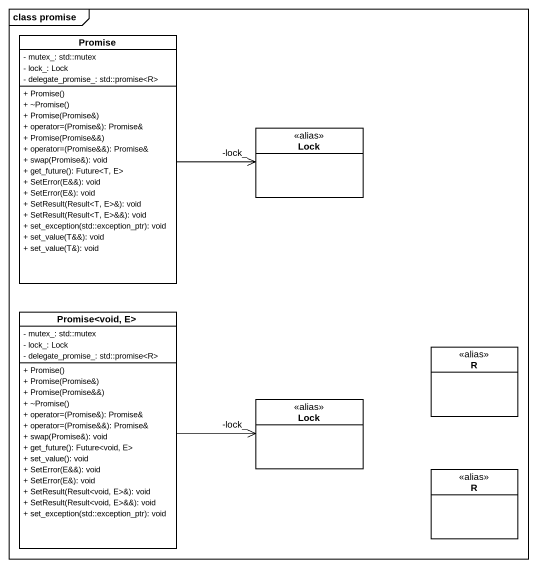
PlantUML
@startuml
mainframe class promise
hide circle
hide empty members
skinparam classAttributeIconSize 0
class Promise {
  - mutex_: std::mutex
  - lock_: Lock
  - delegate_promise_: std::promise<R>
  + Promise()
  + ~Promise()
  + Promise(Promise&)
  + operator=(Promise&): Promise&
  + Promise(Promise&&)
  + operator=(Promise&&): Promise&
  + swap(Promise&): void
  + get_future(): Future<T, E>
  + SetError(E&&): void
  + SetError(E&): void
  + SetResult(Result<T, E>&): void
  + SetResult(Result<T, E>&&): void
  + set_exception(std::exception_ptr): void
  + set_value(T&&): void
  + set_value(T&): void
}
class Lock <<alias>>
class "Promise<void, E>" as Promise_void_E {
  - mutex_: std::mutex
  - lock_: Lock
  - delegate_promise_: std::promise<R>
  + Promise()
  + Promise(Promise&)
  + Promise(Promise&&)
  + ~Promise()
  + operator=(Promise&): Promise&
  + operator=(Promise&&): Promise&
  + swap(Promise&): void
  + get_future(): Future<void, E>
  + set_value(): void
  + SetError(E&&): void
  + SetError(E&): void
  + SetResult(Result<void, E>&): void
  + SetResult(Result<void, E>&&): void
  + set_exception(std::exception_ptr): void
}
class R <<alias>>
class "Lock" as Lock_2 <<alias>>
class "R" as R_2 <<alias>>
Promise -right-> "-lock_" Lock
Promise_void_E -right-> "-lock_" Lock_2
@enduml
